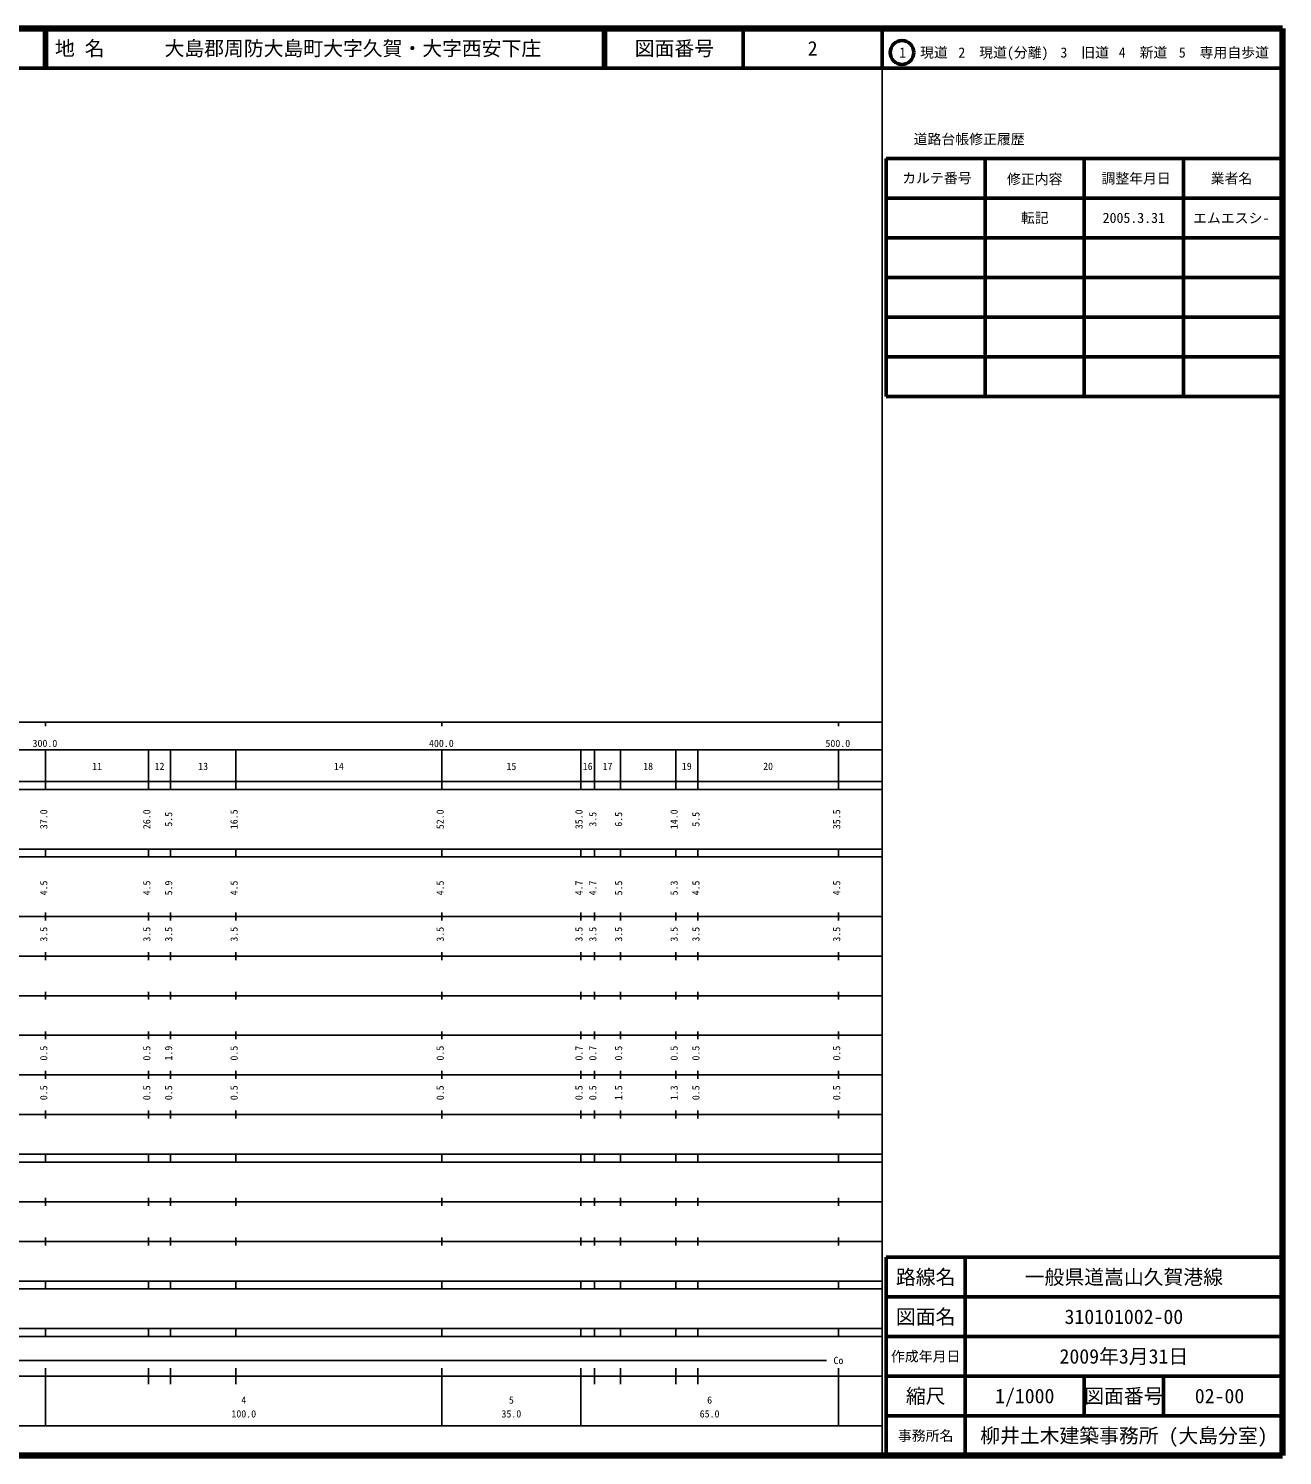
# Model space of a CAD drawing. Units: millimetres on the paper. Extents: x 40 to 680, y 20 to 380.
# Drawn here: x 363.7 to 680, y 20 to 380 of the extents above; entities that cross this region are included whole.
import ezdxf
from ezdxf.enums import TextEntityAlignment as Align

# ---------------------------------------------------------------- set-up
doc = ezdxf.new("R2010")
doc.units = ezdxf.units.MM
for name, color, linetype, lineweight in [('M-TTL', 2, 'Continuous', 140), ('M-TTL-BAND', 7, 'Continuous', 25), ('M-TTL-FRAM', 2, 'Continuous', 50), ('M-TTL-LINE', 7, 'Continuous', 50)]:
    doc.layers.add(name, color=color, linetype=linetype, lineweight=lineweight)
doc.layers.add('M-TTL-TXT', color=7, linetype='Continuous')
doc.styles.add('ＭＳ ゴシック', font='')
doc.styles.get('ＭＳ ゴシック').set_extended_font_data('MS Gothic')

msp = doc.modelspace()

# ---------------------------------------------------------------- linework, layer by layer
at = {"layer": 'M-TTL'}
for p, q in [((680, 380), (40, 380)), ((680, 20), (680, 380)), ((40, 20), (680, 20))]:
    msp.add_line(p, q, dxfattribs=at)
at = {"layer": 'M-TTL-BAND'}
for p, q in [((579, 20), (579, 370)), ((40, 205), (579, 205)), ((368, 205), (368, 204)), ((468, 205), (468, 204)), ((568, 205), (568, 204)), ((68, 198), (579, 198)), ((368, 188), (368, 198)), ((394, 188), (394, 198)), ((399.5, 188), (399.5, 198)), ((416, 188), (416, 198)), ((468, 188), (468, 198)), ((503, 188), (503, 198)), ((506.5, 188), (506.5, 198)), ((513, 188), (513, 198)), ((527, 188), (527, 198)), ((532.5, 188), (532.5, 198)), ((568, 188), (568, 198)), ((40, 190), (579, 190)), ((40, 188), (579, 188)), ((40, 173), (579, 173)), ((368, 171), (368, 173)), ((394, 171), (394, 173)), ((399.5, 171), (399.5, 173)), ((416, 171), (416, 173)), ((468, 171), (468, 173)), ((503, 171), (503, 173)), ((506.5, 171), (506.5, 173)), ((513, 171), (513, 173)), ((527, 171), (527, 173)), ((532.5, 171), (532.5, 173)), ((568, 171), (568, 173)), ((40, 171), (579, 171)), ((40, 156), (579, 156)), ((368, 155), (368, 157)), ((394, 155), (394, 157)), ((399.5, 155), (399.5, 157)), ((416, 155), (416, 157)), ((468, 155), (468, 157)), ((503, 155), (503, 157)), ((506.5, 155), (506.5, 157)), ((513, 155), (513, 157)), ((527, 155), (527, 157)), ((532.5, 155), (532.5, 157)), ((568, 155), (568, 157)), ((46, 146), (579, 146)), ((368, 145), (368, 147)), ((394, 145), (394, 147)), ((399.5, 145), (399.5, 147)), ((416, 145), (416, 147)), ((468, 145), (468, 147)), ((503, 145), (503, 147)), ((506.5, 145), (506.5, 147)), ((513, 145), (513, 147)), ((527, 145), (527, 147)), ((532.5, 145), (532.5, 147)), ((568, 145), (568, 147)), ((368, 135), (368, 137)), ((394, 135), (394, 137)), ((399.5, 135), (399.5, 137)), ((416, 135), (416, 137)), ((468, 135), (468, 137)), ((503, 135), (503, 137)), ((506.5, 135), (506.5, 137)), ((513, 135), (513, 137)), ((527, 135), (527, 137)), ((532.5, 135), (532.5, 137)), ((568, 135), (568, 137)), ((52, 136), (579, 136)), ((46, 126), (579, 126)), ((368, 125), (368, 127)), ((394, 125), (394, 127)), ((399.5, 125), (399.5, 127)), ((416, 125), (416, 127)), ((468, 125), (468, 127)), ((503, 125), (503, 127)), ((506.5, 125), (506.5, 127)), ((513, 125), (513, 127)), ((527, 125), (527, 127)), ((532.5, 125), (532.5, 127)), ((568, 125), (568, 127)), ((52, 116), (579, 116)), ((368, 115), (368, 117)), ((394, 115), (394, 117)), ((399.5, 115), (399.5, 117)), ((416, 115), (416, 117)), ((468, 115), (468, 117)), ((503, 115), (503, 117)), ((506.5, 115), (506.5, 117)), ((513, 115), (513, 117)), ((527, 115), (527, 117)), ((532.5, 115), (532.5, 117)), ((568, 115), (568, 117)), ((46, 106), (579, 106)), ((368, 105), (368, 107)), ((394, 105), (394, 107)), ((399.5, 105), (399.5, 107)), ((416, 105), (416, 107)), ((468, 105), (468, 107)), ((503, 105), (503, 107)), ((506.5, 105), (506.5, 107)), ((513, 105), (513, 107)), ((527, 105), (527, 107)), ((532.5, 105), (532.5, 107)), ((568, 105), (568, 107)), ((40, 96), (579, 96)), ((40, 94), (579, 94)), ((368, 94), (368, 96)), ((394, 94), (394, 96)), ((399.5, 94), (399.5, 96)), ((416, 94), (416, 96)), ((468, 94), (468, 96)), ((503, 94), (503, 96)), ((506.5, 94), (506.5, 96)), ((513, 94), (513, 96)), ((527, 94), (527, 96)), ((532.5, 94), (532.5, 96)), ((568, 94), (568, 96)), ((49, 84), (579, 84)), ((368, 83), (368, 85)), ((394, 83), (394, 85)), ((399.5, 83), (399.5, 85)), ((416, 83), (416, 85)), ((468, 83), (468, 85)), ((503, 83), (503, 85)), ((506.5, 83), (506.5, 85)), ((513, 83), (513, 85)), ((527, 83), (527, 85)), ((532.5, 83), (532.5, 85)), ((568, 83), (568, 85)), ((40, 74), (579, 74)), ((368, 73), (368, 75)), ((394, 73), (394, 75)), ((399.5, 73), (399.5, 75)), ((416, 73), (416, 75)), ((468, 73), (468, 75)), ((503, 73), (503, 75)), ((506.5, 73), (506.5, 75)), ((513, 73), (513, 75)), ((527, 73), (527, 75)), ((532.5, 73), (532.5, 75)), ((568, 73), (568, 75)), ((40, 64), (579, 64)), ((40, 62), (579, 62)), ((368, 62), (368, 64)), ((394, 62), (394, 64)), ((399.5, 62), (399.5, 64)), ((416, 62), (416, 64)), ((468, 62), (468, 64)), ((503, 62), (503, 64)), ((506.5, 62), (506.5, 64)), ((513, 62), (513, 64)), ((527, 62), (527, 64)), ((532.5, 62), (532.5, 64)), ((568, 62), (568, 64)), ((40, 52), (579, 52)), ((368, 50), (368, 52)), ((394, 50), (394, 52)), ((399.5, 50), (399.5, 52)), ((416, 50), (416, 52)), ((468, 50), (468, 52)), ((503, 50), (503, 52)), ((506.5, 50), (506.5, 52)), ((513, 50), (513, 52)), ((527, 50), (527, 52)), ((532.5, 50), (532.5, 52)), ((568, 50), (568, 52)), ((40, 50), (579, 50)), ((71, 44), (565, 44)), ((40, 40), (579, 40)), ((368, 27.5), (368, 42)), ((394, 38), (394, 42)), ((399.5, 38), (399.5, 42)), ((416, 38), (416, 42)), ((468, 27.5), (468, 42)), ((503, 27.5), (503, 42)), ((506.5, 38), (506.5, 42)), ((513, 38), (513, 42)), ((527, 38), (527, 42)), ((532.5, 38), (532.5, 42)), ((568, 27.5), (568, 42)), ((68, 27.5), (579, 27.5))]:
    msp.add_line(p, q, dxfattribs=at)
at = {"layer": 'M-TTL-FRAM'}
for p, q in [((580, 347.197), (580, 287.197)), ((580, 347.197), (680, 347.197)), ((580, 287.197), (680, 287.197)), ((680, 70), (580, 70)), ((580, 70), (580, 20))]:
    msp.add_line(p, q, dxfattribs=at)
at = {"layer": 'M-TTL-LINE'}
for p, q in [((367.75, 380), (367.75, 370)), ((368.25, 380), (368.25, 370)), ((508.747, 380), (508.747, 370)), ((509.247, 380), (509.247, 370)), ((543.997, 380), (543.997, 370)), ((579, 380), (579, 370)), ((40, 370), (680, 370)), ((605, 347.197), (605, 287.197)), ((630, 347.197), (630, 287.197)), ((655, 347.197), (655, 287.197)), ((580, 337.197), (680, 337.197)), ((580, 327.197), (680, 327.197)), ((580, 317.197), (680, 317.197)), ((580, 307.197), (680, 307.197)), ((580, 297.197), (680, 297.197)), ((600, 70), (600, 20)), ((680, 60), (580, 60)), ((680, 50), (580, 50)), ((680, 40), (580, 40)), ((630, 40), (630, 30)), ((650, 40), (650, 30)), ((680, 30), (580, 30))]:
    msp.add_line(p, q, dxfattribs=at)
msp.add_circle((584.031, 373.958), 3, dxfattribs=at)

# ---------------------------------------------------------------- texts
at = {"layer": 'M-TTL-BAND', "style": 'ＭＳ ゴシック'}
for s, p in [('300.0', (367.844, 198.195)), ('400.0', (467.844, 198.195)), ('500.0', (567.844, 198.195)), ('11', (381, 192.405)), ('12', (396.75, 192.405)), ('13', (407.75, 192.405)), ('14', (442, 192.405)), ('15', (485.5, 192.405)), ('16', (504.75, 192.405)), ('17', (509.75, 192.405)), ('18', (520, 192.405)), ('19', (529.75, 192.405)), ('20', (550.25, 192.405)), ('Co', (568, 42.5)), ('4', (418, 32.523)), ('5', (485.5, 32.523)), ('6', (535.5, 32.523)), ('100.0', (418, 29.033)), ('35.0', (485.5, 29.033)), ('65.0', (535.5, 29.033))]:
    msp.add_text(s, height=1.833, dxfattribs=at).set_placement(p, align=Align.BOTTOM_CENTER)
for s, p in [('37.0', (369, 180.5)), ('26.0', (395, 180.5)), ('5.5', (400.5, 180.5)), ('16.5', (417, 180.5)), ('52.0', (469, 180.5)), ('35.0', (504, 180.5)), ('3.5', (507.5, 180.5)), ('6.5', (514, 180.5)), ('14.0', (528, 180.5)), ('5.5', (533.5, 180.5)), ('35.5', (569, 180.5)), ('4.5', (369, 163.174)), ('4.5', (395, 163.174)), ('5.9', (400.5, 163.174)), ('4.5', (417, 163.174)), ('4.5', (469, 163.174)), ('4.7', (504, 163.174)), ('4.7', (507.5, 163.174)), ('5.5', (514, 163.174)), ('5.3', (528, 163.174)), ('4.5', (533.5, 163.174)), ('4.5', (569, 163.174)), ('3.5', (369, 151.5)), ('3.5', (395, 151.5)), ('3.5', (400.5, 151.5)), ('3.5', (417, 151.5)), ('3.5', (469, 151.5)), ('3.5', (504, 151.5)), ('3.5', (507.5, 151.5)), ('3.5', (514, 151.5)), ('3.5', (528, 151.5)), ('3.5', (533.5, 151.5)), ('3.5', (569, 151.5)), ('0.5', (369, 121.5)), ('0.5', (395, 121.5)), ('1.9', (400.5, 121.5)), ('0.5', (417, 121.5)), ('0.5', (469, 121.5)), ('0.7', (504, 121.5)), ('0.7', (507.5, 121.5)), ('0.5', (514, 121.5)), ('0.5', (528, 121.5)), ('0.5', (533.5, 121.5)), ('0.5', (569, 121.5)), ('0.5', (369, 111.5)), ('0.5', (395, 111.5)), ('0.5', (400.5, 111.5)), ('0.5', (417, 111.5)), ('0.5', (469, 111.5)), ('0.5', (504, 111.5)), ('0.5', (507.5, 111.5)), ('1.5', (514, 111.5)), ('1.3', (528, 111.5)), ('0.5', (533.5, 111.5)), ('0.5', (569, 111.5))]:
    msp.add_text(s, height=1.833, rotation=90, dxfattribs=at).set_placement(p, align=Align.BOTTOM_CENTER)
at = {"layer": 'M-TTL-TXT', "style": 'ＭＳ ゴシック'}
for s, p in [('地 名', (370.38, 375)), ('大島郡周防大島町大字久賀・大字西安下庄', (398.024, 375))]:
    msp.add_text(s, height=3.666, dxfattribs=at).set_placement(p, align=Align.MIDDLE_LEFT)
for s, height, p in [('図面番号', 3.666, (526.622, 375)), ('2', 3.666, (561.497, 375)), ('1\u3000現道', 2.566, (589.448, 373.958)), ('2\u3000現道(分離)', 2.566, (609.619, 373.958)), ('3\u3000旧道', 2.566, (630.121, 373.958)), ('4\u3000新道', 2.566, (644.824, 373.958)), ('5\u3000専用自歩道', 2.566, (665.228, 373.958)), ('道路台帳修正履歴', 2.566, (600.968, 352.113)), ('カルテ番号', 2.566, (592.839, 342.277)), ('修正内容', 2.566, (617.509, 342.023)), ('調整年月日', 2.566, (643.089, 342.197)), ('業者名', 2.566, (667.134, 342.197)), ('転記', 2.566, (617.5, 332.245)), ('2005.3.31', 2.566, (642.5, 332.245)), ('エムエスシ-', 2.566, (667.077, 332.189)), ('路線名', 3.666, (590, 65)), ('路線名', 3.666, (590, 65)), ('一般県道嵩山久賀港線', 3.666, (640, 65)), ('図面名', 3.666, (590, 55)), ('図面名', 3.666, (590, 55)), ('310101002-00', 3.666, (640, 55)), ('2009年3月31日', 3.666, (640, 45)), ('作成年月日', 2.566, (590, 45)), ('作成年月日', 2.566, (590, 45)), ('縮尺', 3.666, (590, 35)), ('縮尺', 3.666, (590, 35)), ('1/1000', 3.666, (615, 35)), ('図面番号', 3.666, (640, 35)), ('図面番号', 3.666, (640, 35)), ('02-00', 3.666, (664.125, 35)), ('事務所名', 2.566, (590, 25)), ('事務所名', 2.566, (590, 25)), ('柳井土木建築事務所 (大島分室)', 3.666, (640, 25))]:
    msp.add_text(s, height=height, dxfattribs=at).set_placement(p, align=Align.MIDDLE_CENTER)

doc.saveas('drawing.dxf')
